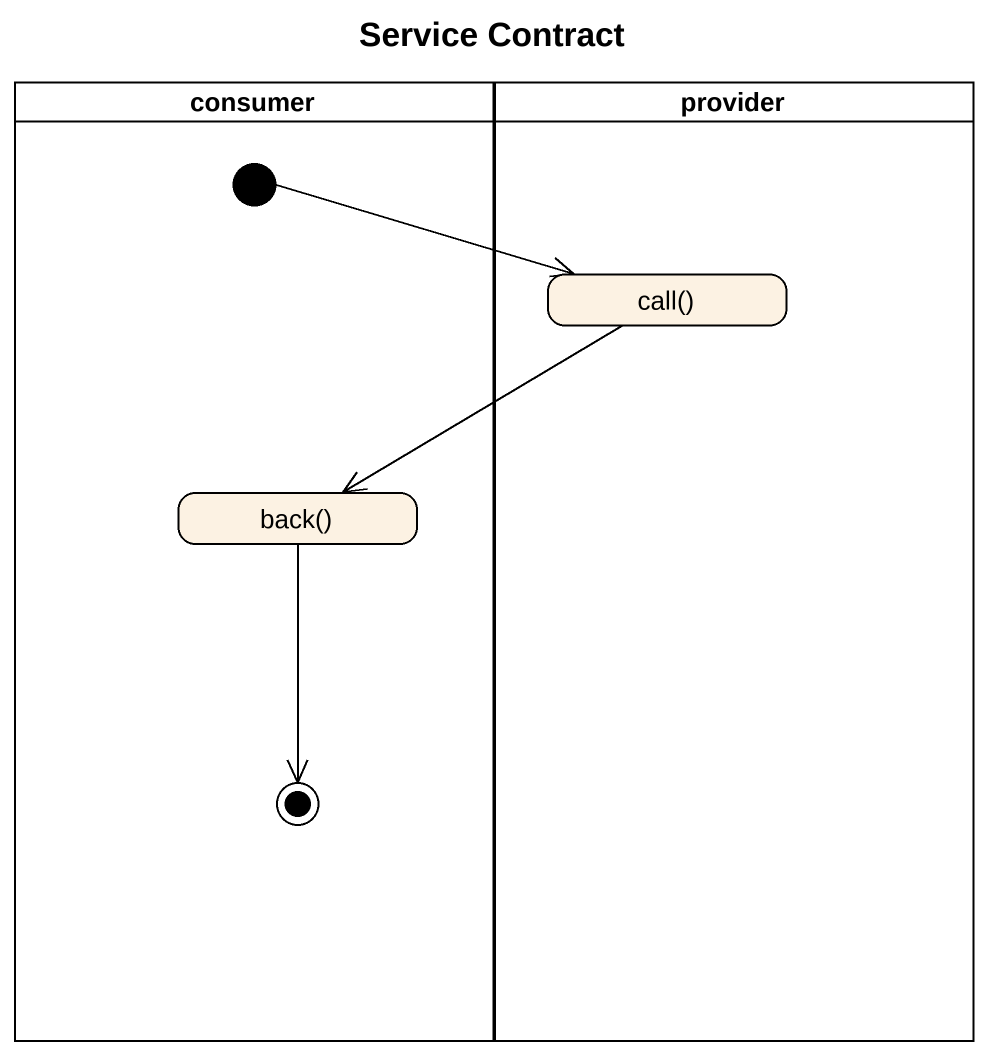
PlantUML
@startuml
title Service Contract
hide empty description
state consumer <<partition>> {
  state initial1 <<start>>
  state "back()" as back
  back --> [*]
}
state provider <<partition>> {
  state "call()" as call
}
initial1 -right-> call
call -left-> back
@enduml
